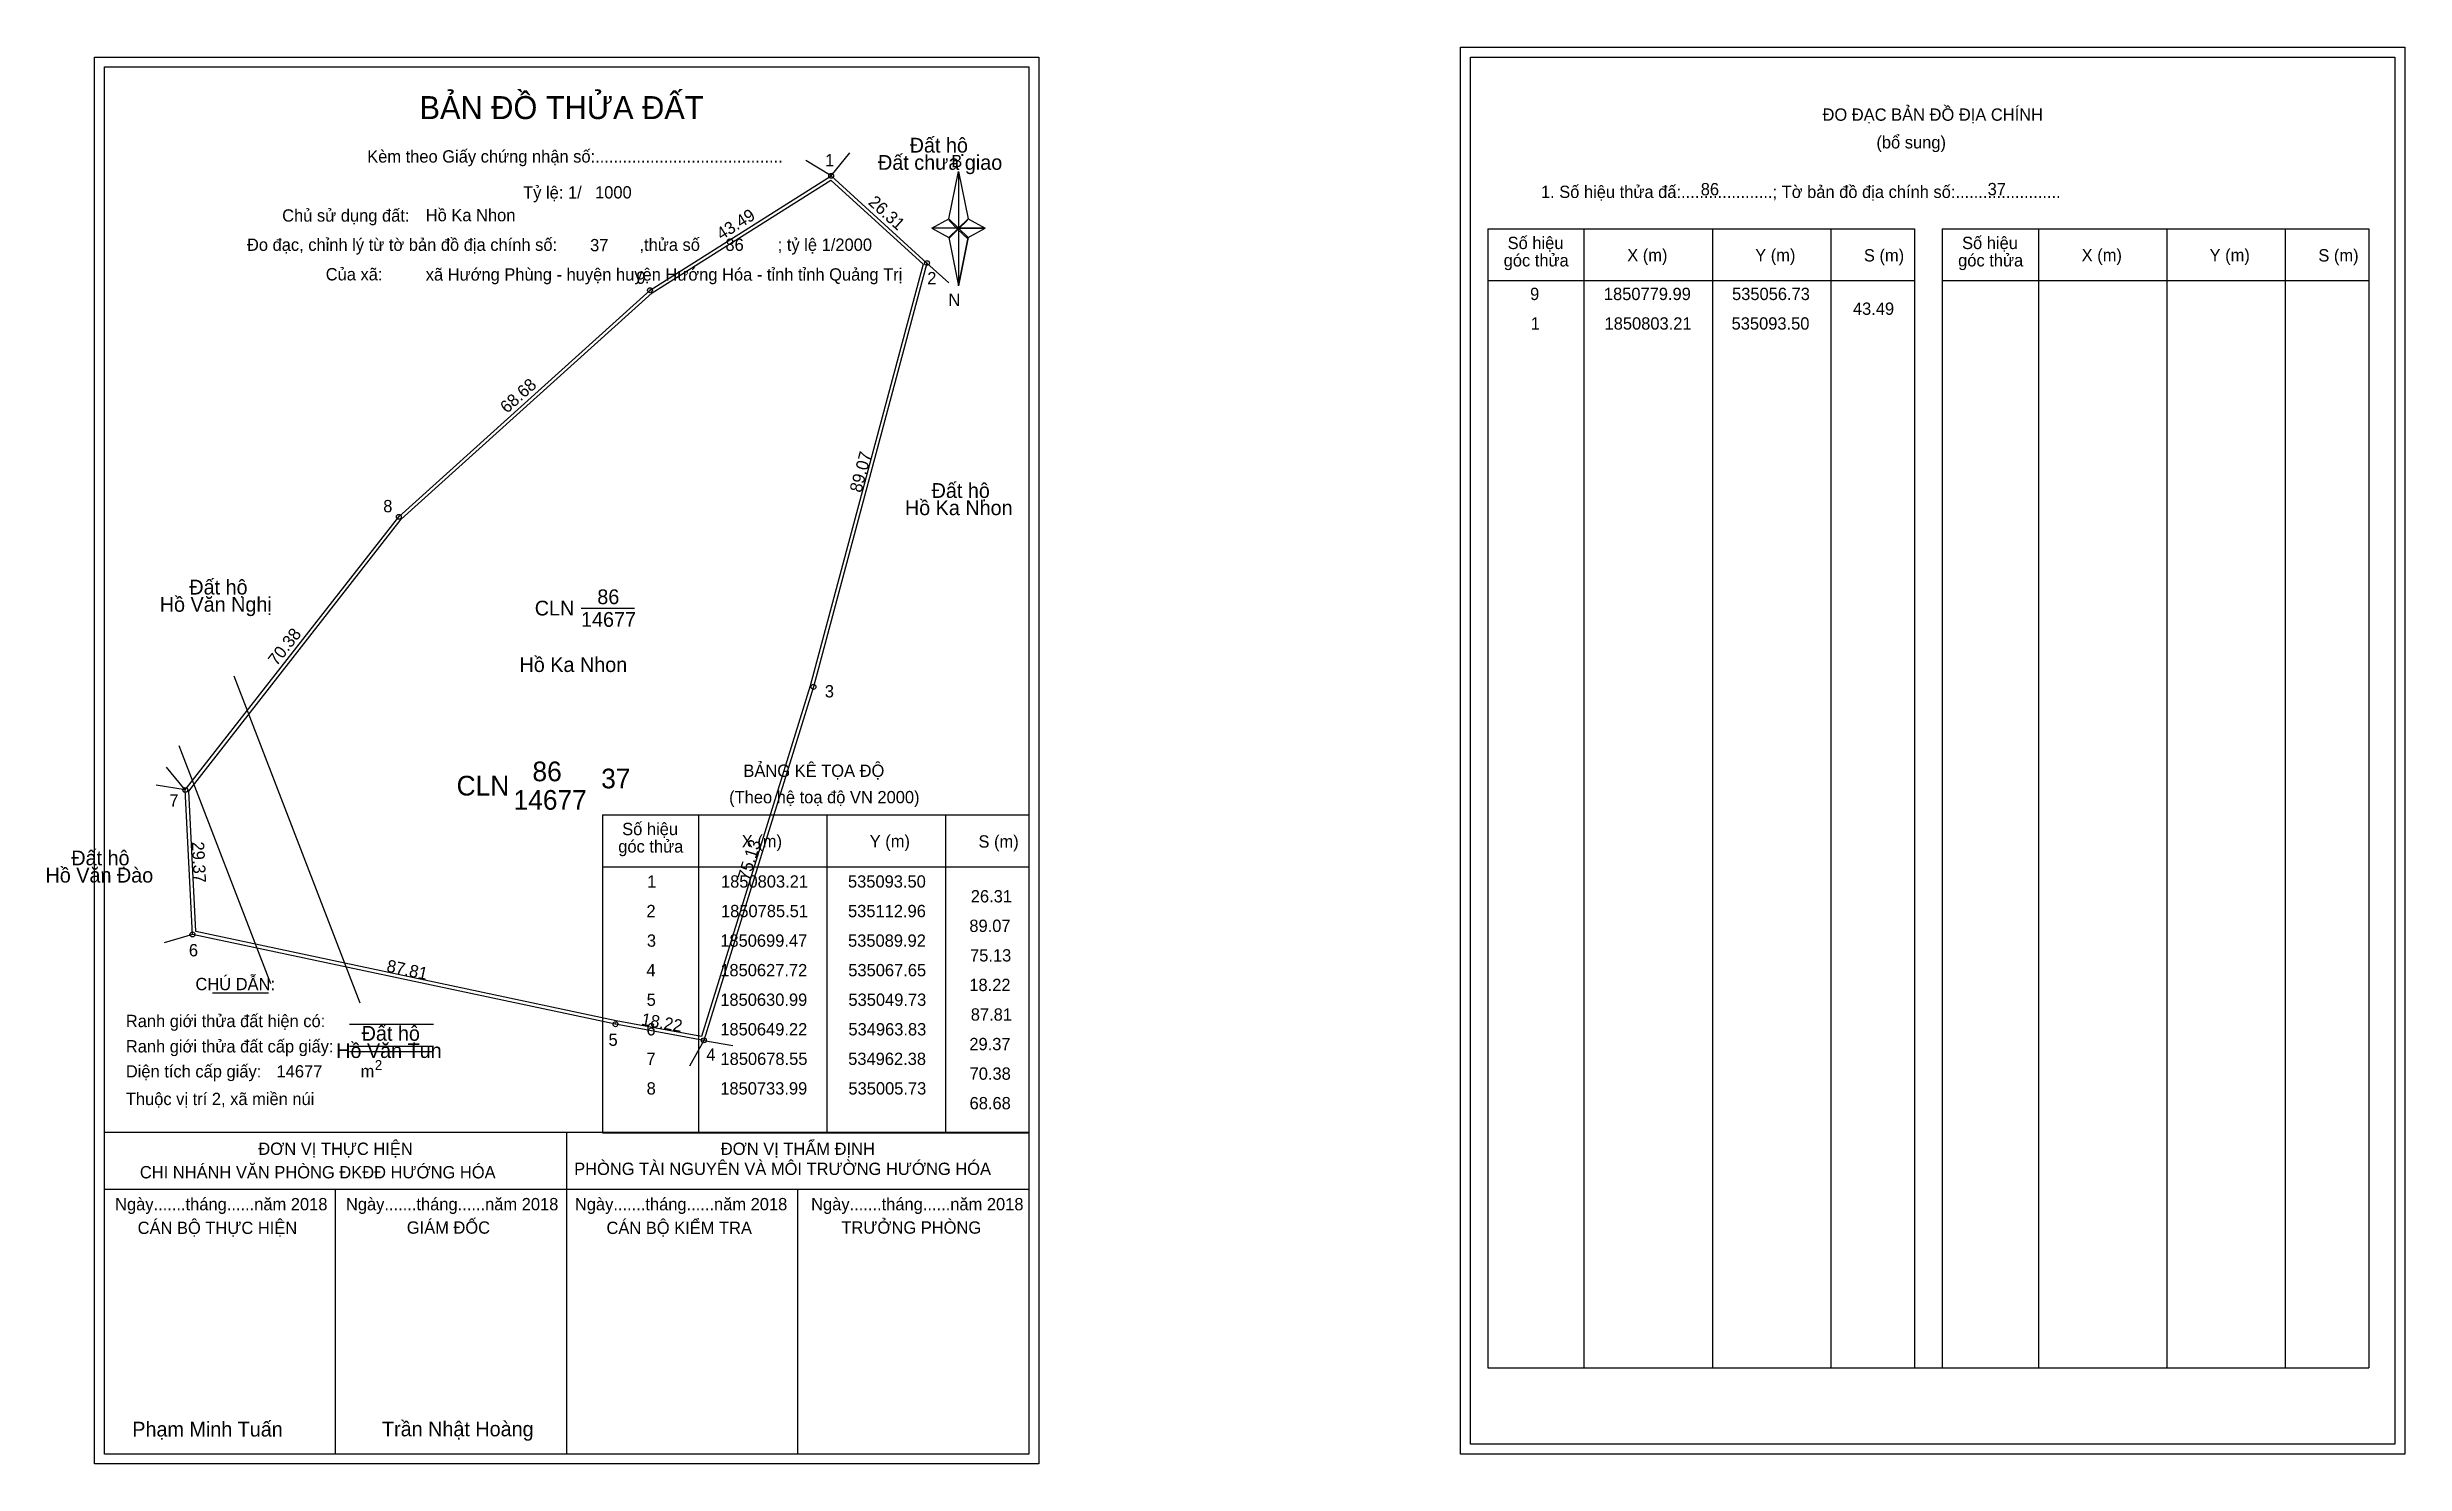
# Model space of a CAD drawing. Extents: x 534934 to 535413, y 1850542 to 1850829.
import ezdxf

# ---------------------------------------------------------------- set-up
doc = ezdxf.new("R2010")
doc.units = 0
for name, color, linetype in [('Level 1', 7, 'Continuous'), ('Level 10', 7, 'Continuous'), ('Level 11', 7, 'Continuous'), ('Level 12', 7, 'Continuous'), ('Level 13', 7, 'Continuous'), ('Level 2', 7, 'Continuous'), ('Level 27', 7, 'Continuous'), ('Level 3', 7, 'Continuous'), ('Level 36', 7, 'Continuous'), ('Level 4', 7, 'Continuous'), ('Level 49', 7, 'Continuous'), ('Level 5', 7, 'Continuous'), ('Level 53', 7, 'Continuous'), ('Level 55', 7, 'Continuous'), ('Level 6', 7, 'Continuous'), ('Level 63', 7, 'Continuous'), ('Level 7', 7, 'Continuous'), ('Level 9', 7, 'Continuous')]:
    doc.layers.add(name, color=color, linetype=linetype)

msp = doc.modelspace()

# ---------------------------------------------------------------- linework, layer by layer
at = {"layer": 'Level 1'}
for p, q in [((534945.97, 1850825.33), (534945.97, 1850825.33)), ((535223.29, 1850827.33), (535223.29, 1850827.33)), ((535117.39, 1850794.45), (535119.36, 1850804.09)), ((535119.36, 1850804.09), (535119.36, 1850792.56)), ((535119.36, 1850804.09), (535121.32, 1850794.45)), ((535113.94, 1850792.56), (535117.39, 1850794.45)), ((535117.39, 1850794.45), (535119.36, 1850792.56)), ((535119.21, 1850792.34), (535117.39, 1850794.23)), ((535119.36, 1850792.56), (535117.39, 1850790.72)), ((535119.21, 1850792.34), (535117.39, 1850790.5)), ((535117.39, 1850790.5), (535119.21, 1850792.34)), ((535121.18, 1850794.23), (535119.21, 1850792.34)), ((535119.21, 1850792.34), (535121.18, 1850794.23)), ((535121.18, 1850790.5), (535119.21, 1850792.34)), ((535121.32, 1850794.45), (535119.36, 1850792.56)), ((535119.36, 1850792.56), (535119.36, 1850780.86)), ((535119.36, 1850792.56), (535124.77, 1850792.56)), ((535119.36, 1850792.56), (535121.32, 1850790.72)), ((535121.32, 1850790.72), (535124.77, 1850792.56)), ((535226.82, 1850792.47), (535313.42, 1850792.47)), ((535246.41, 1850561.21), (535246.41, 1850792.47)), ((535272.48, 1850561.21), (535272.48, 1850792.47)), ((535296.46, 1850792.47), (535296.46, 1850561.21)), ((535313.42, 1850792.47), (535313.42, 1850561.21)), ((535319.08, 1850792.47), (535405.68, 1850792.47)), ((535338.67, 1850561.21), (535338.67, 1850792.47)), ((535364.74, 1850561.21), (535364.74, 1850792.47)), ((535388.71, 1850792.47), (535388.71, 1850561.21)), ((535405.68, 1850792.47), (535405.68, 1850561.21)), ((535117.39, 1850790.72), (535119.36, 1850780.86)), ((535121.32, 1850790.72), (535119.36, 1850780.86)), ((535226.82, 1850781.95), (535313.42, 1850781.95)), ((535319.08, 1850781.95), (535405.68, 1850781.95)), ((535047.06, 1850673.5), (535133.66, 1850673.5)), ((535066.65, 1850608.98), (535066.65, 1850673.5)), ((535092.72, 1850608.98), (535092.72, 1850673.5)), ((535116.69, 1850673.5), (535116.69, 1850608.98)), ((535047.06, 1850662.97), (535133.66, 1850662.97)), ((534967.88, 1850637.39), (534979.29, 1850637.39)), ((534995.75, 1850630.99), (535012.76, 1850630.99)), ((534995.75, 1850626.54), (535012.76, 1850626.54)), ((534995.75, 1850625.45), (535012.76, 1850625.45)), ((535052.79, 1850608.98), (534945.96, 1850608.98)), ((535133.66, 1850608.98), (535028.82, 1850608.98)), ((535039.81, 1850543.75), (535039.81, 1850608.98)), ((535047.06, 1850608.97), (535133.66, 1850608.97)), ((535133.66, 1850597.43), (534945.96, 1850597.43)), ((534992.89, 1850543.75), (534992.89, 1850597.43)), ((535086.74, 1850543.75), (535086.74, 1850597.43)), ((535226.82, 1850561.21), (535405.68, 1850561.21)), ((535133.66, 1850543.75), (535133.66, 1850543.75)), ((535410.99, 1850545.75), (535410.99, 1850545.75))]:
    msp.add_line(p, q, dxfattribs=at)
for points in [[(535117.39, 1850794.45), (535119.36, 1850804.09), (535119.36, 1850792.56)], [(535113.94, 1850792.56), (535117.39, 1850790.72), (535119.36, 1850792.56)], [(535119.36, 1850792.56), (535121.32, 1850794.45), (535124.77, 1850792.56)], [(535119.36, 1850792.56), (535119.36, 1850780.86), (535121.32, 1850790.72)]]:
    msp.add_lwpolyline(points, close=True, dxfattribs=at)
at = {"layer": 'Level 10'}
msp.add_line((535093.5, 1850803.21), (535112.96, 1850785.51), dxfattribs=at)
for points in [[(535093.5, 1850803.21), (535112.96, 1850785.51), (535089.92, 1850699.47), (535067.65, 1850627.72), (535049.73, 1850630.99), (534963.83, 1850649.22), (534962.38, 1850678.55), (535005.73, 1850733.99), (535056.73, 1850779.99)], [(535093.42, 1850802.33), (535112.17, 1850785.28), (535089.25, 1850699.66), (535067.17, 1850628.52), (535049.87, 1850631.68), (534964.5, 1850649.79), (534963.09, 1850678.32), (535006.24, 1850733.51), (535057.15, 1850779.43)]]:
    msp.add_lwpolyline(points, close=True, dxfattribs=at)
at = {"layer": 'Level 11'}
for centre in [(535093.5, 1850803.21), (535093.5, 1850803.21), (535112.96, 1850785.51), (535056.73, 1850779.99), (535005.73, 1850733.99), (535089.92, 1850699.47), (534962.38, 1850678.55), (534963.83, 1850649.22), (535049.73, 1850630.99), (535067.65, 1850627.72)]:
    msp.add_circle(centre, 0.5, dxfattribs=at)
at = {"layer": 'Level 12'}
for p, q in [((534972.25, 1850701.7), (534997.81, 1850635.36)), ((534979.72, 1850639.2), (534961.12, 1850687.48))]:
    msp.add_line(p, q, dxfattribs=at)
at = {"layer": 'Level 27'}
for p, q in [((535093.5, 1850803.21), (535088.39, 1850806.35)), ((535093.5, 1850803.21), (535097.27, 1850807.88)), ((535112.96, 1850785.51), (535117.4, 1850781.47)), ((534962.38, 1850678.55), (534958.56, 1850683.18)), ((534962.38, 1850678.55), (534956.46, 1850679.53)), ((534963.83, 1850649.22), (534958.09, 1850647.48)), ((535067.65, 1850627.72), (535064.75, 1850622.47)), ((535067.65, 1850627.72), (535073.55, 1850626.65))]:
    msp.add_line(p, q, dxfattribs=at)
at = {"layer": 'Level 3'}
for p, q in [((535226.82, 1850792.47), (535226.82, 1850561.21)), ((535319.08, 1850792.47), (535319.08, 1850561.21)), ((535047.06, 1850673.5), (535047.06, 1850608.98))]:
    msp.add_line(p, q, dxfattribs=at)
at = {"layer": 'Level 63'}
for points in [[(534943.96, 1850827.33), (535135.66, 1850827.33), (535135.66, 1850541.75), (534943.96, 1850541.75)], [(534945.96, 1850825.33), (535133.66, 1850825.33), (535133.66, 1850543.75), (534945.96, 1850543.75)], [(535221.29, 1850829.33), (535412.99, 1850829.33), (535412.99, 1850543.75), (535221.29, 1850543.75)], [(535223.29, 1850827.33), (535410.99, 1850827.33), (535410.99, 1850545.75), (535223.29, 1850545.75)]]:
    msp.add_lwpolyline(points, close=True, dxfattribs=at)
at = {"layer": 'Level 9'}
msp.add_line((535042.72, 1850715.46), (535053.61, 1850715.46), dxfattribs=at)

# ---------------------------------------------------------------- texts
at = {"layer": 'Level 1'}
for s, height, p in [('BẢN ĐỒ THỬA ĐẤT', 4.6657, (535009.93, 1850814.73)), ('ĐO ĐẠC BẢN ĐỒ ĐỊA CHÍNH', 2.5, (535294.77, 1850814.39)), ('(bổ sung)', 2.5, (535305.71, 1850808.77)), ('Kèm theo Giấy chứng nhận số:.........................................', 2.5, (534999.31, 1850805.9)), ('B', 2.5, (535117.9, 1850804.96)), ('1. Số hiệu thửa đấ:....................; Tờ bản đồ địa chính số:.......................', 2.5, (535237.6, 1850798.71)), ('Chủ sử dụng đất:', 2.5, (534982.05, 1850793.91)), ('Đo đạc, chỉnh lý từ tờ bản đồ địa chính số:                  ,thửa số                 ; tỷ lệ 1/2000', 2.5, (534974.9, 1850787.98)), ('góc thửa', 2.5, (535230.04, 1850784.81)), ('Số hiệu', 2.5, (535230.84, 1850788.34)), ('X (m)', 2.5, (535255.12, 1850785.87)), ('Y (m)', 2.5, (535281.1, 1850785.87)), ('S (m)', 2.5, (535303.17, 1850785.82)), ('góc thửa', 2.5, (535322.3, 1850784.81)), ('Số hiệu', 2.5, (535323.1, 1850788.34)), ('X (m)', 2.5, (535347.38, 1850785.87)), ('Y (m)', 2.5, (535373.35, 1850785.87)), ('S (m)', 2.5, (535395.43, 1850785.82)), ('Của xã:', 2.5, (534990.89, 1850781.98)), ('N', 2.5, (535117.3, 1850776.79)), ('BẢNG KÊ TỌA ĐỘ', 2.5, (535075.69, 1850681.2)), ('(Theo hệ toạ độ VN 2000)', 2.5, (535072.79, 1850675.84)), ('Số hiệu', 2.5, (535051.08, 1850669.37)), ('góc thửa', 2.5, (535050.28, 1850665.84)), ('X (m)', 2.5, (535075.36, 1850666.89)), ('Y (m)', 2.5, (535101.33, 1850666.89)), ('S (m)', 2.5, (535123.41, 1850666.84)), ('CHÚ DẪN:', 2.5, (534964.44, 1850637.9)), ('Ranh giới thửa đất hiện có:', 2.5, (534950.31, 1850630.4)), ('Ranh giới thửa đất cấp giấy:', 2.5, (534950.31, 1850625.26)), ('2', 2, (535000.87, 1850621.71)), ('Diện tích cấp giấy:', 2.5, (534950.31, 1850620.18)), ('m', 2.5, (534997.97, 1850620.2)), ('Thuộc vị trí 2, xã miền núi', 2.5, (534950.31, 1850614.58)), ('ĐƠN VỊ THỰC HIỆN', 2.5, (534977.2, 1850604.46)), ('ĐƠN VỊ THẨM ĐỊNH', 2.5, (535071.1, 1850604.46)), ('CHI NHÁNH VĂN PHÒNG ĐKĐĐ HƯỚNG HÓA', 2.5, (534953.16, 1850599.7)), ('PHÒNG TÀI NGUYÊN VÀ MÔI TRƯỜNG HƯỚNG HÓA', 2.5, (535041.33, 1850600.39)), ('Ngày.......tháng......năm 2018', 2.5, (534948.13, 1850593.22)), ('Ngày.......tháng......năm 2018', 2.5, (534995, 1850593.22)), ('Ngày.......tháng......năm 2018', 2.5, (535041.48, 1850593.22)), ('Ngày.......tháng......năm 2018', 2.5, (535089.44, 1850593.22)), ('CÁN BỘ THỰC HIỆN', 2.5, (534952.71, 1850588.41)), ('GIÁM ĐỐC', 2.5, (535007.35, 1850588.47)), ('CÁN BỘ KIỂM TRA', 2.5, (535047.89, 1850588.41)), ('TRƯỞNG PHÒNG', 2.5, (535095.58, 1850588.47)), ('Phạm Minh Tuấn', 3, (534951.62, 1850547.29)), ('Trần Nhật Hoàng', 3, (535002.32, 1850547.34))]:
    msp.add_text(s, height=height, dxfattribs=at).set_placement(p)
at = {"layer": 'Level 11'}
msp.add_text('Tỷ lệ: 1/', height=2.5, dxfattribs=at).set_placement((535030.97, 1850798.59))
at = {"layer": 'Level 13'}
for s, p in [('CLN', (535033.33, 1850713.96)), ('14677', (535042.72, 1850711.66)), ('86', (535046.03, 1850716.26))]:
    msp.add_text(s, height=3, dxfattribs=at).set_placement(p)
at = {"layer": 'Level 2'}
msp.add_text('Hồ Ka Nhon', height=3, dxfattribs=at).set_placement((535030.24, 1850702.49))
at = {"layer": 'Level 3'}
msp.add_text('CLN ', height=4, dxfattribs=at).set_placement((535017.46, 1850677.42))
at = {"layer": 'Level 36'}
for s, p in [('Đất hộ', (535109.45, 1850807.93)), ('Đất chưa giao', (535103.02, 1850804.43)), ('Đất hộ', (535113.9, 1850737.83)), ('Hồ Ka Nhon', (535108.48, 1850734.33)), ('Đất hộ', (534963.2, 1850718.22)), ('Hồ Văn Nghị', (534957.2, 1850714.72)), ('Hồ Văn Đào', (534934.01, 1850659.75)), ('Đất hộ', (534939.24, 1850663.25)), ('Đất hộ', (534998.19, 1850627.64)), ('Hồ Văn Tun', (534993.02, 1850624.14))]:
    msp.add_text(s, height=3, dxfattribs=at).set_placement(p)
at = {"layer": 'Level 4'}
msp.add_text('86', height=4, dxfattribs=at).set_placement((535032.86, 1850680.31))
at = {"layer": 'Level 49'}
for s, rotation, p in [('43.49', 32.2721, (535071.24, 1850790.1)), ('26.31', 317.7117, (535100.86, 1850797.6)), ('68.68', 42.0492, (535027.69, 1850754.87)), ('89.07', 75.0089, (535099.61, 1850738.76)), ('70.38', 51.9772, (534980.93, 1850703.57)), ('29.37', 272.8303, (534963.7, 1850667.99)), ('75.13', 72.7565, (535076.83, 1850660.01)), ('87.81', 348.0183, (535003.1, 1850641.7)), ('18.22', 349.6586, (535054.82, 1850630.87))]:
    msp.add_text(s, height=2.5, rotation=rotation, dxfattribs=at).set_placement(p)
at = {"layer": 'Level 5'}
msp.add_text('14677', height=4, dxfattribs=at).set_placement((535029.02, 1850674.53))
at = {"layer": 'Level 53'}
for s, p in [('9', (535235.4, 1850777.99)), ('1850779.99', (535250.38, 1850777.99)), ('535056.73', (535276.4, 1850777.99)), ('43.49', (535300.94, 1850774.99)), ('1', (535235.54, 1850771.99)), ('1850803.21', (535250.52, 1850771.99)), ('535093.50', (535276.31, 1850771.99)), ('1', (535056.16, 1850658.72)), ('1850803.21', (535071.14, 1850658.72)), ('535093.50', (535096.92, 1850658.72)), ('26.31', (535121.85, 1850655.72)), ('2', (535056.01, 1850652.72)), ('1850785.51', (535071.14, 1850652.72)), ('535112.96', (535096.93, 1850652.72)), ('3', (535056.09, 1850646.72)), ('1850699.47', (535070.99, 1850646.72)), ('535089.92', (535096.93, 1850646.72)), ('89.07', (535121.56, 1850649.72)), ('4', (535056, 1850640.72)), ('1850627.72', (535070.99, 1850640.72)), ('535067.65', (535096.98, 1850640.72)), ('75.13', (535121.7, 1850643.72)), ('18.22', (535121.55, 1850637.72)), ('5', (535056.05, 1850634.72)), ('1850630.99', (535070.99, 1850634.72)), ('535049.73', (535097.01, 1850634.72)), ('87.81', (535121.85, 1850631.72)), ('6', (535056, 1850628.72)), ('1850649.22', (535070.99, 1850628.72)), ('534963.83', (535097.01, 1850628.72)), ('7', (535056.01, 1850622.72)), ('1850678.55', (535071.03, 1850622.72)), ('534962.38', (535096.96, 1850622.72)), ('29.37', (535121.56, 1850625.72)), ('8', (535056.04, 1850616.72)), ('1850733.99', (535070.99, 1850616.72)), ('535005.73', (535097.01, 1850616.72)), ('70.38', (535121.61, 1850619.72)), ('68.68', (535121.61, 1850613.72))]:
    msp.add_text(s, height=2.5, dxfattribs=at).set_placement(p)
at = {"layer": 'Level 55'}
for s, height, p in [('1', 0.4, (535093.39, 1850803.21)), ('0', 0.11, (535093.46, 1850803.1)), ('0', 0.11, (535093.46, 1850803.1)), ('0', 0.11, (535093.46, 1850803.1)), ('2', 0.4, (535112.82, 1850785.51)), ('0', 0.11, (535112.92, 1850785.4)), ('0', 0.11, (535112.92, 1850785.4)), ('9', 0.4, (535056.59, 1850779.99)), ('0', 0.11, (535056.69, 1850779.88)), ('0', 0.11, (535056.69, 1850779.88)), ('8', 0.4, (535005.6, 1850733.99)), ('0', 0.11, (535005.69, 1850733.88)), ('0', 0.11, (535005.69, 1850733.88)), ('3', 0.4, (535089.8, 1850699.47)), ('0', 0.11, (535089.88, 1850699.36)), ('7', 0.4, (534962.25, 1850678.55)), ('0', 0.11, (534962.34, 1850678.44)), ('0', 0.11, (534962.34, 1850678.44)), ('0', 0.11, (534962.34, 1850678.44)), ('0', 0.11, (534962.34, 1850678.44)), ('6', 0.4, (534963.69, 1850649.22)), ('113', 0.11, (534963.71, 1850649.11)), ('0', 0.11, (534963.79, 1850649.11)), ('0', 0.11, (534963.79, 1850649.11)), ('5', 0.4, (535049.6, 1850630.99)), ('113', 0.11, (535049.61, 1850630.88)), ('4', 0.4, (535067.51, 1850627.72)), ('113', 0.11, (535067.53, 1850627.61)), ('0', 0.11, (535067.61, 1850627.61))]:
    msp.add_text(s, height=height, dxfattribs=at).set_placement(p)
at = {"layer": 'Level 6'}
for s, p in [('1000', (535045.57, 1850798.61)), ('86', (535270.05, 1850799.25)), ('37', (535328.29, 1850799.27)), ('Hồ Ka Nhon', (535011.19, 1850793.98)), ('37', (535044.57, 1850787.89)), ('86', (535072.04, 1850787.97)), ('xã Hướng Phùng - huyện huyện Hướng Hóa - tỉnh tỉnh Quảng Trị', (535011.2, 1850781.94)), ('14677', (534980.91, 1850620.18))]:
    msp.add_text(s, height=2.5, dxfattribs=at).set_placement(p)
at = {"layer": 'Level 7'}
msp.add_text('37', height=4, dxfattribs=at).set_placement((535046.81, 1850678.87))
at = {"layer": 'Level 9'}
for s, p in [('1', (535092.26, 1850805.11)), ('9', (535053.95, 1850781.29)), ('2', (535113.01, 1850781.19)), ('8', (535002.57, 1850734.92)), ('3', (535092.22, 1850697.33)), ('7', (534959.15, 1850675.17)), ('6', (534963.11, 1850644.77)), ('5', (535048.31, 1850626.6)), ('4', (535068.16, 1850623.58))]:
    msp.add_text(s, height=2.5, dxfattribs=at).set_placement(p)

doc.saveas('drawing.dxf')
